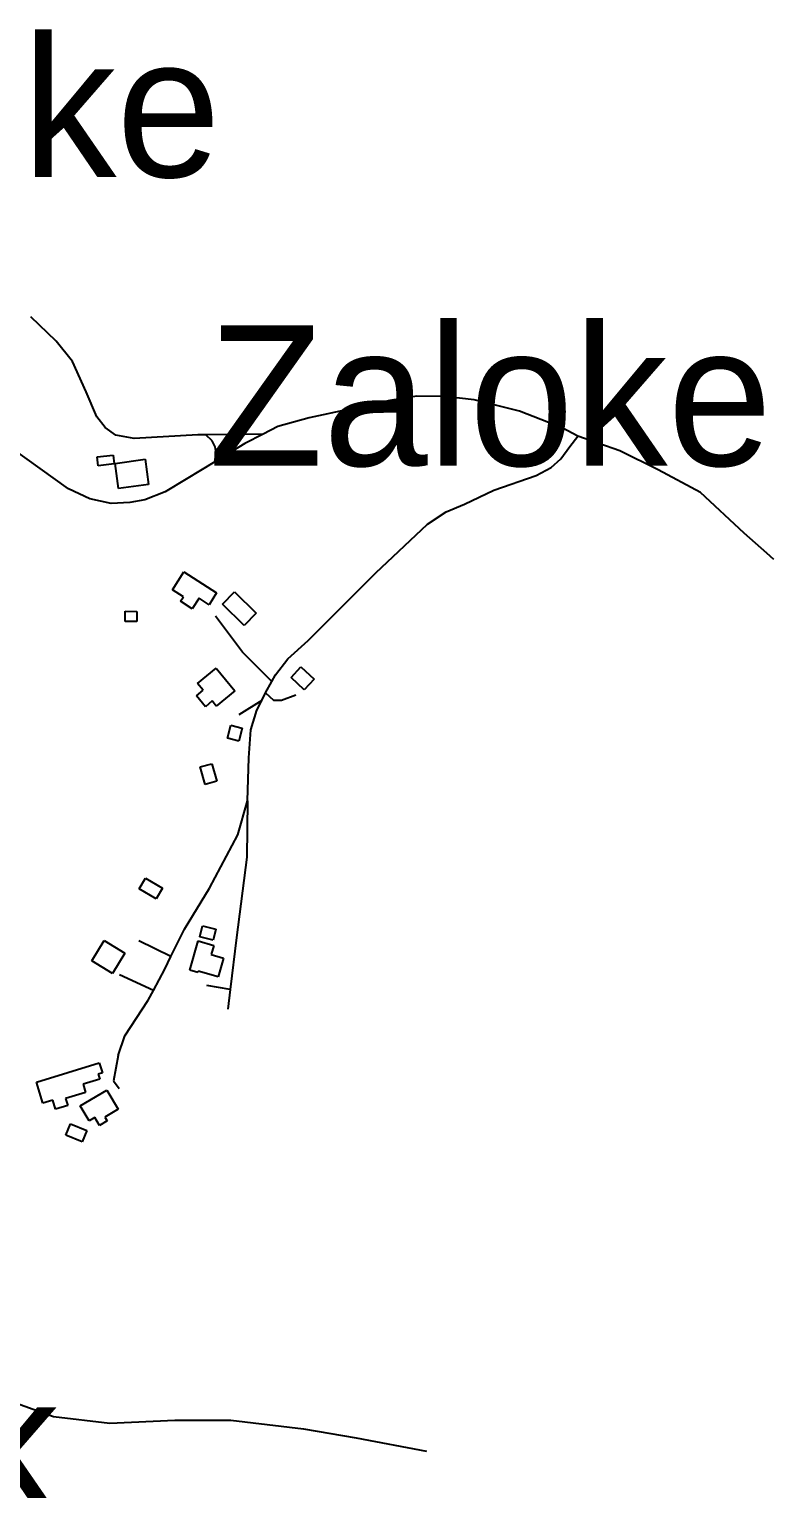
# Model space of a CAD drawing. Extents: x -8864 to 13231, y -7697 to 8949.
# Drawn here: x 4560 to 4889, y 3156 to 3801 of the extents above; entities that cross this region are included whole.
import ezdxf

# ---------------------------------------------------------------- set-up
doc = ezdxf.new("R2010")
doc.units = 0
for name, color, linetype in [('OSM_BUILDING_YES', 9, 'CONTINUOUS'), ('OSM_HIGHWAY_RESIDENTIAL', 8, 'CONTINUOUS'), ('OSM_HIGHWAY_SERVICE', 8, 'CONTINUOUS'), ('OSM_HIGHWAY_TRACK', 8, 'CONTINUOUS'), ('OSM_HIGHWAY_UNCLASSIFIED', 8, 'CONTINUOUS'), ('OSM_LABELS', 8, 'CONTINUOUS')]:
    doc.layers.add(name, color=color, linetype=linetype)

msp = doc.modelspace()

# ---------------------------------------------------------------- linework, layer by layer
at = {"layer": 'OSM_BUILDING_YES'}
for p, q in [((4589.525772, 3611.911444), (4596.608468, 3612.767645)), ((4589.98519, 3608.04186), (4589.525772, 3611.911444)), ((4597.067887, 3608.886942), (4589.98519, 3608.04186)), ((4596.608468, 3612.767645), (4597.067887, 3608.886942)), ((4597.511991, 3609.064854), (4610.727919, 3610.877331)), ((4599.02807, 3597.923122), (4597.511991, 3609.064854)), ((4610.727919, 3610.877331), (4612.251655, 3599.746719)), ((4612.251655, 3599.746719), (4599.02807, 3597.923122)), ((4622.795301, 3553.178283), (4627.917813, 3561.13984)), ((4627.917813, 3561.13984), (4642.351199, 3551.810586)), ((4627.67279, 3550.031467), (4622.795301, 3553.178283)), ((4626.447675, 3548.118914), (4627.67279, 3550.031467)), ((4634.602347, 3549.475492), (4631.585501, 3544.794186)), ((4639.020418, 3546.628902), (4634.602347, 3549.475492)), ((4642.351199, 3551.810586), (4639.020418, 3546.628902)), ((4645.008167, 3546.829053), (4650.283819, 3552.266485)), ((4650.283819, 3552.266485), (4659.839716, 3542.926111)), ((4602.006631, 3539.167723), (4602.021945, 3543.693356)), ((4602.021945, 3543.693356), (4607.1368, 3543.682237)), ((4607.1368, 3543.682237), (4607.129143, 3539.145484)), ((4631.585501, 3544.794186), (4626.447675, 3548.118914)), ((4654.571721, 3537.499799), (4645.008167, 3546.829053)), ((4659.839716, 3542.926111), (4654.571721, 3537.499799)), ((4607.129143, 3539.145484), (4602.006631, 3539.167723)), ((4633.974476, 3511.83601), (4642.159775, 3518.596661)), ((4642.159775, 3518.596661), (4650.352732, 3508.53352)), ((4675.245537, 3514.449091), (4679.579381, 3519.152636)), ((4679.579381, 3519.152636), (4685.436962, 3513.748562)), ((4636.440019, 3508.822627), (4633.974476, 3511.83601)), ((4681.095461, 3509.022778), (4675.245537, 3514.449091)), ((4685.436962, 3513.748562), (4681.095461, 3509.022778)), ((4633.461459, 3506.398578), (4636.440019, 3508.822627)), ((4637.397141, 3501.550479), (4633.461459, 3506.398578)), ((4640.35273, 3504.074604), (4637.397141, 3501.550479)), ((4642.19806, 3501.828466), (4640.35273, 3504.074604)), ((4650.352732, 3508.53352), (4642.19806, 3501.828466)), ((4647.144462, 3487.606635), (4648.637571, 3493.366532)), ((4648.637571, 3493.366532), (4653.69117, 3492.043313)), ((4653.69117, 3492.043313), (4652.190404, 3486.283416)), ((4652.190404, 3486.283416), (4647.144462, 3487.606635)), ((4635.145992, 3474.908175), (4640.268504, 3476.33147)), ((4637.282286, 3467.180127), (4635.145992, 3474.908175)), ((4640.268504, 3476.33147), (4642.404798, 3468.614542)), ((4642.404798, 3468.614542), (4637.282286, 3467.180127)), ((4608.14752, 3421.056472), (4610.942314, 3425.804495)), ((4610.942314, 3425.804495), (4618.407858, 3421.390056)), ((4615.620722, 3416.630914), (4608.14752, 3421.056472)), ((4618.407858, 3421.390056), (4615.620722, 3416.630914)), ((4634.877998, 3399.818241), (4636.156712, 3404.721937)), ((4636.156712, 3404.721937), (4642.037264, 3403.176327)), ((4642.037264, 3403.176327), (4640.773864, 3398.283751)), ((4587.213368, 3389.221364), (4592.6881, 3398.250392)), ((4592.6881, 3398.250392), (4601.845835, 3392.657287)), ((4630.521183, 3385.040435), (4634.142929, 3397.983524)), ((4634.142929, 3397.983524), (4641.080142, 3395.993135)), ((4640.773864, 3398.283751), (4634.877998, 3399.818241)), ((4641.080142, 3395.993135), (4639.92394, 3391.94564)), ((4596.371102, 3383.639379), (4587.213368, 3389.221364)), ((4601.845835, 3392.657287), (4596.371102, 3383.639379)), ((4639.92394, 3391.94564), (4645.360388, 3390.422269)), ((4645.360388, 3390.422269), (4643.03267, 3382.093769)), ((4634.066359, 3384.039681), (4630.521183, 3385.040435)), ((4634.219499, 3384.617894), (4634.066359, 3384.039681)), ((4643.03267, 3382.093769), (4634.219499, 3384.617894)), ((4562.795295, 3335.658768), (4590.521178, 3344.131821)), ((4590.521178, 3344.131821), (4591.861148, 3339.717383)), ((4565.63603, 3326.307275), (4562.795295, 3335.658768)), ((4590.750887, 3336.959749), (4583.346599, 3334.669133)), ((4591.861148, 3339.717383), (4590.077074, 3339.172528)), ((4590.077074, 3339.172528), (4590.750887, 3336.959749)), ((4584.472173, 3331.02194), (4575.659002, 3328.308783)), ((4582.090856, 3325.195325), (4593.783047, 3332.11165)), ((4583.346599, 3334.669133), (4584.472173, 3331.02194)), ((4593.783047, 3332.11165), (4598.790704, 3323.594118)), ((4569.985188, 3327.630494), (4565.63603, 3326.307275)), ((4571.194989, 3323.638596), (4569.985188, 3327.630494)), ((4576.585495, 3325.295401), (4571.194989, 3323.638596)), ((4575.659002, 3328.308783), (4576.585495, 3325.295401)), ((4586.034195, 3318.51251), (4582.090856, 3325.195325)), ((4598.790704, 3323.594118), (4592.979065, 3320.169315)), ((4575.804484, 3312.229997), (4577.848895, 3317.222649)), ((4577.848895, 3317.222649), (4585.031132, 3314.264864)), ((4588.560994, 3320.002522), (4586.034195, 3318.51251)), ((4590.64369, 3316.466524), (4588.560994, 3320.002522)), ((4593.989785, 3318.445793), (4590.64369, 3316.466524)), ((4592.979065, 3320.169315), (4593.989785, 3318.445793)), ((4583.002035, 3309.283331), (4575.804484, 3312.229997)), ((4585.031132, 3314.264864), (4583.002035, 3309.283331))]:
    msp.add_line(p, q, dxfattribs=at)
at = {"layer": 'OSM_HIGHWAY_RESIDENTIAL'}
for p, q in [((4798.492105, 3616.581631), (4801.899456, 3621.185101)), ((4794.380312, 3611.144199), (4798.492105, 3616.581631)), ((4783.622271, 3603.771975), (4790.176637, 3607.230137)), ((4790.176637, 3607.230137), (4794.380312, 3611.144199)), ((4764.793785, 3597.30043), (4783.622271, 3603.771975)), ((4751.838194, 3591.095753), (4764.793785, 3597.30043)), ((4735.559479, 3582.166801), (4743.721808, 3587.648711)), ((4743.721808, 3587.648711), (4751.838194, 3591.095753)), ((4712.695771, 3560.728419), (4735.559479, 3582.166801)), ((4682.810622, 3530.761386), (4712.695771, 3560.728419)), ((4673.775399, 3522.655276), (4682.810622, 3530.761386)), ((4668.331294, 3515.572159), (4673.775399, 3522.655276)), ((4664.020421, 3507.6662), (4666.730988, 3512.636613)), ((4666.730988, 3512.636613), (4668.331294, 3515.572159)), ((4660.184279, 3500.015989), (4662.289946, 3504.219157)), ((4662.289946, 3504.219157), (4664.020421, 3507.6662)), ((4657.50434, 3491.331665), (4660.184279, 3500.015989)), ((4656.562533, 3478.877833), (4657.50434, 3491.331665)), ((4656.06483, 3459.930218), (4656.562533, 3478.877833)), ((4651.753957, 3444.952261), (4656.06483, 3459.930218)), ((4639.150586, 3421.345578), (4651.753957, 3444.952261)), ((4628.109238, 3403.142969), (4639.150586, 3421.345578)), ((4622.175087, 3391.078319), (4628.109238, 3403.142969)), ((4619.46452, 3385.551932), (4622.175087, 3391.078319)), ((4614.410921, 3376.15596), (4619.46452, 3385.551932)), ((4612.11383, 3371.874956), (4614.410921, 3376.15596)), ((4601.845835, 3356.074156), (4612.11383, 3371.874956)), ((4598.890245, 3347.389833), (4601.845835, 3356.074156))]:
    msp.add_line(p, q, dxfattribs=at)
at = {"layer": 'OSM_HIGHWAY_SERVICE'}
for p, q in [((4653.859623, 3525.579703), (4641.838182, 3541.525055)), ((4666.730988, 3512.636613), (4653.859623, 3525.579703)), ((4662.289946, 3504.219157), (4652.198061, 3497.925524)), ((4664.020421, 3507.6662), (4667.542626, 3504.363711)), ((4667.542626, 3504.363711), (4671.01889, 3504.497145)), ((4671.01889, 3504.497145), (4677.335889, 3506.821119)), ((4656.06483, 3459.930218), (4655.651354, 3435.100391)), ((4655.651354, 3435.100391), (4651.133742, 3399.584731)), ((4622.175087, 3391.078319), (4607.956096, 3397.983524)), ((4651.133742, 3399.584731), (4648.331292, 3376.478426)), ((4614.410921, 3376.15596), (4599.487489, 3383.027807)), ((4648.331292, 3376.478426), (4638.101582, 3378.302022)), ((4648.331292, 3376.478426), (4647.27463, 3367.816341)), ((4598.890245, 3347.389833), (4596.723323, 3336.159145)), ((4596.723323, 3336.159145), (4599.288407, 3332.812178))]:
    msp.add_line(p, q, dxfattribs=at)
at = {"layer": 'OSM_HIGHWAY_TRACK'}
for p, q in [((4571.462983, 3663.094468), (4560.329751, 3673.924854)), ((4578.74476, 3654.187755), (4571.462983, 3663.094468)), ((4584.678911, 3640.688691), (4578.74476, 3654.187755)), ((4589.433889, 3629.702632), (4584.678911, 3640.688691)), ((4593.147519, 3624.954609), (4589.433889, 3629.702632)), ((4597.894839, 3621.540924), (4593.147519, 3624.954609)), ((4605.911685, 3620.062032), (4597.894839, 3621.540924)), ((4634.127615, 3621.696597), (4605.911685, 3620.062032)), ((4637.542623, 3621.729956), (4634.127615, 3621.696597)), ((4662.856561, 3621.985704), (4637.542623, 3621.729956)), ((4640.360387, 3619.027919), (4637.542623, 3621.729956)), ((4641.700357, 3616.348121), (4640.360387, 3619.027919)), ((4641.585502, 3609.765382), (4642.144461, 3613.679443)), ((4642.144461, 3613.679443), (4641.700357, 3616.348121))]:
    msp.add_line(p, q, dxfattribs=at)
at = {"layer": 'OSM_HIGHWAY_UNCLASSIFIED'}
for p, q in [((4730.75856, 3638.787257), (4718.943857, 3636.863585)), ((4743.147535, 3638.587107), (4730.75856, 3638.787257)), ((4756.210324, 3637.230529), (4743.147535, 3638.587107)), ((4718.943857, 3636.863585), (4683.208784, 3629.268972)), ((4776.256268, 3632.237876), (4756.210324, 3637.230529)), ((4794.977556, 3624.765577), (4776.256268, 3632.237876)), ((4683.208784, 3629.268972), (4669.342014, 3625.321552)), ((4576.914745, 3597.811927), (4545.995905, 3619.873)), ((4662.856561, 3621.985704), (4654.763146, 3617.827014)), ((4669.342014, 3625.321552), (4662.856561, 3621.985704)), ((4801.899456, 3621.185101), (4794.977556, 3624.765577)), ((4820.467605, 3614.702436), (4801.899456, 3621.185101)), ((4654.763146, 3617.827014), (4641.585502, 3609.765382)), ((4837.466075, 3606.2961), (4820.467605, 3614.702436)), ((4641.585502, 3609.765382), (4628.966818, 3602.048454)), ((4628.966818, 3602.048454), (4619.625316, 3596.510946)), ((4856.09548, 3596.188481), (4837.466075, 3606.2961)), ((4586.332816, 3593.35301), (4576.914745, 3597.811927)), ((4619.625316, 3596.510946), (4610.659006, 3592.963828)), ((4875.383384, 3578.274978), (4856.09548, 3596.188481)), ((4595.773859, 3591.373741), (4586.332816, 3593.35301)), ((4603.943844, 3591.82964), (4595.773859, 3591.373741)), ((4610.659006, 3592.963828), (4603.943844, 3591.82964)), ((4885.398699, 3569.446101), (4875.383384, 3578.274978)), ((4888.545713, 3566.666228), (4885.398699, 3569.446101)), ((4539.885644, 3198.811172), (4570.230211, 3187.869591)), ((4570.230211, 3187.869591), (4595.123016, 3184.82285)), ((4595.123016, 3184.82285), (4623.836649, 3186.246145)), ((4623.836649, 3186.246145), (4648.622257, 3186.13495)), ((4648.622257, 3186.13495), (4680.681985, 3182.332084)), ((4680.681985, 3182.332084), (4704.051053, 3178.418022)), ((4704.051053, 3178.418022), (4735.046462, 3172.446855))]:
    msp.add_line(p, q, dxfattribs=at)

# ---------------------------------------------------------------- texts
at = {"layer": 'OSM_LABELS'}
for s, p in [('Zaloke', (4395.192814, 3735.649211)), ('Zaloke', (4638.758386, 3608.036465)), ('Zgornji Duplek', (4037.50493, 3144.196815))]:
    msp.add_text(s, height=62.042552, dxfattribs=at).set_placement(p)

doc.saveas('drawing.dxf')
